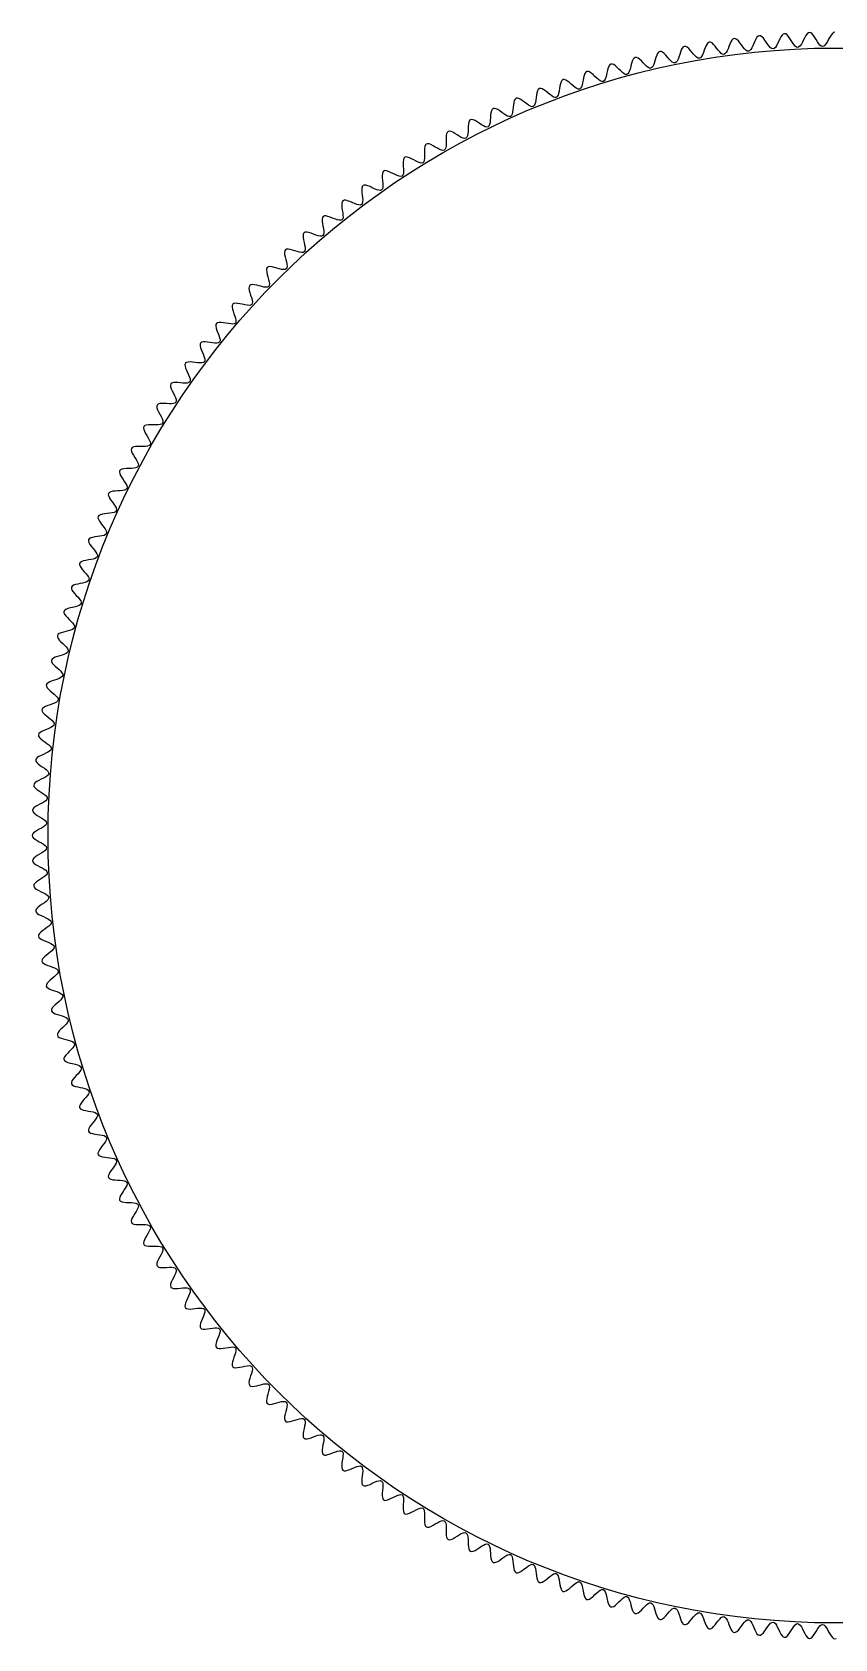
# Model space of a CAD drawing. Header units: millimetres. Extents: x -40.3 to 40.3, y -40.3 to 40.3.
# Drawn here: x -40.3 to 0, y -40.3 to 40.3 of the extents above; entities that cross this region are included whole.
import ezdxf

# ---------------------------------------------------------------- set-up
doc = ezdxf.new("R2010")
doc.units = ezdxf.units.MM

msp = doc.modelspace()

# ---------------------------------------------------------------- linework, layer by layer
at = {"layer": 'INNER'}
msp.add_circle((0, 0), 39.52, dxfattribs=at)
at = {"layer": 'TEETH'}
msp.add_lwpolyline([(0, 40.32), (-0.063, 40.302), (-0.126, 40.251), (-0.189, 40.171), (-0.252, 40.07), (-0.314, 39.959), (-0.376, 39.847), (-0.437, 39.746), (-0.498, 39.666), (-0.56, 39.614), (-0.622, 39.595), (-0.622, 39.595), (-0.685, 39.612), (-0.748, 39.662), (-0.812, 39.74), (-0.876, 39.839), (-0.941, 39.949), (-1.007, 40.059), (-1.073, 40.157), (-1.138, 40.235), (-1.203, 40.284), (-1.266, 40.3), (-1.329, 40.28), (-1.391, 40.227), (-1.451, 40.145), (-1.51, 40.043), (-1.569, 39.929), (-1.627, 39.816), (-1.685, 39.713), (-1.744, 39.63), (-1.804, 39.577), (-1.865, 39.556), (-1.865, 39.556), (-1.928, 39.571), (-1.993, 39.619), (-2.059, 39.695), (-2.127, 39.792), (-2.196, 39.9), (-2.265, 40.007), (-2.333, 40.104), (-2.401, 40.18), (-2.467, 40.227), (-2.532, 40.24), (-2.594, 40.219), (-2.654, 40.164), (-2.711, 40.08), (-2.767, 39.976), (-2.822, 39.86), (-2.877, 39.745), (-2.932, 39.64), (-2.988, 39.556), (-3.046, 39.5), (-3.107, 39.478), (-3.107, 39.478), (-3.17, 39.491), (-3.237, 39.536), (-3.305, 39.611), (-3.376, 39.705), (-3.448, 39.811), (-3.52, 39.916), (-3.592, 40.011), (-3.662, 40.084), (-3.73, 40.129), (-3.794, 40.141), (-3.856, 40.118), (-3.914, 40.061), (-3.969, 39.975), (-4.022, 39.869), (-4.073, 39.752), (-4.124, 39.635), (-4.176, 39.528), (-4.229, 39.443), (-4.286, 39.385), (-4.345, 39.361), (-4.345, 39.361), (-4.409, 39.371), (-4.477, 39.415), (-4.548, 39.487), (-4.622, 39.58), (-4.697, 39.683), (-4.772, 39.786), (-4.847, 39.878), (-4.919, 39.95), (-4.988, 39.992), (-5.053, 40.002), (-5.114, 39.977), (-5.17, 39.918), (-5.223, 39.831), (-5.272, 39.723), (-5.32, 39.604), (-5.367, 39.486), (-5.415, 39.378), (-5.466, 39.29), (-5.521, 39.231), (-5.58, 39.205), (-5.58, 39.205), (-5.644, 39.214), (-5.713, 39.255), (-5.786, 39.325), (-5.863, 39.415), (-5.941, 39.516), (-6.02, 39.617), (-6.097, 39.706), (-6.172, 39.775), (-6.242, 39.816), (-6.307, 39.824), (-6.367, 39.796), (-6.422, 39.736), (-6.471, 39.647), (-6.517, 39.538), (-6.561, 39.418), (-6.604, 39.298), (-6.649, 39.188), (-6.697, 39.099), (-6.75, 39.038), (-6.808, 39.01), (-6.808, 39.01), (-6.873, 39.017), (-6.943, 39.056), (-7.018, 39.124), (-7.098, 39.212), (-7.179, 39.31), (-7.261, 39.408), (-7.341, 39.495), (-7.418, 39.562), (-7.49, 39.6), (-7.555, 39.606), (-7.614, 39.577), (-7.667, 39.514), (-7.713, 39.424), (-7.756, 39.314), (-7.796, 39.192), (-7.835, 39.071), (-7.877, 38.96), (-7.922, 38.87), (-7.973, 38.807), (-8.03, 38.777), (-8.03, 38.777), (-8.095, 38.782), (-8.166, 38.819), (-8.244, 38.884), (-8.326, 38.969), (-8.41, 39.065), (-8.495, 39.16), (-8.578, 39.245), (-8.657, 39.309), (-8.73, 39.346), (-8.796, 39.349), (-8.853, 39.318), (-8.904, 39.254), (-8.948, 39.162), (-8.987, 39.051), (-9.023, 38.928), (-9.059, 38.805), (-9.097, 38.693), (-9.139, 38.602), (-9.188, 38.537), (-9.244, 38.506), (-9.244, 38.506), (-9.309, 38.508), (-9.382, 38.543), (-9.461, 38.606), (-9.546, 38.689), (-9.633, 38.781), (-9.721, 38.874), (-9.807, 38.956), (-9.888, 39.018), (-9.961, 39.052), (-10.027, 39.053), (-10.084, 39.02), (-10.133, 38.955), (-10.174, 38.862), (-10.209, 38.749), (-10.241, 38.625), (-10.273, 38.502), (-10.308, 38.389), (-10.347, 38.295), (-10.394, 38.23), (-10.449, 38.196), (-10.449, 38.196), (-10.514, 38.197), (-10.588, 38.23), (-10.669, 38.29), (-10.756, 38.37), (-10.847, 38.46), (-10.938, 38.55), (-11.026, 38.629), (-11.108, 38.688), (-11.183, 38.72), (-11.249, 38.719), (-11.305, 38.684), (-11.351, 38.618), (-11.389, 38.523), (-11.421, 38.409), (-11.45, 38.285), (-11.478, 38.16), (-11.508, 38.046), (-11.545, 37.952), (-11.59, 37.884), (-11.644, 37.849), (-11.644, 37.849), (-11.709, 37.848), (-11.783, 37.878), (-11.867, 37.936), (-11.956, 38.013), (-12.049, 38.1), (-12.143, 38.187), (-12.234, 38.264), (-12.318, 38.32), (-12.394, 38.349), (-12.46, 38.347), (-12.514, 38.31), (-12.559, 38.242), (-12.594, 38.147), (-12.622, 38.031), (-12.646, 37.906), (-12.671, 37.781), (-12.698, 37.666), (-12.731, 37.57), (-12.774, 37.502), (-12.827, 37.465), (-12.827, 37.465), (-12.892, 37.461), (-12.967, 37.489), (-13.052, 37.544), (-13.144, 37.618), (-13.24, 37.703), (-13.336, 37.787), (-13.429, 37.86), (-13.516, 37.914), (-13.592, 37.941), (-13.658, 37.936), (-13.711, 37.898), (-13.754, 37.829), (-13.786, 37.732), (-13.81, 37.616), (-13.831, 37.49), (-13.851, 37.364), (-13.875, 37.248), (-13.905, 37.152), (-13.946, 37.082), (-13.998, 37.044), (-13.998, 37.044), (-14.062, 37.038), (-14.138, 37.064), (-14.225, 37.116), (-14.319, 37.187), (-14.418, 37.268), (-14.517, 37.349), (-14.612, 37.42), (-14.7, 37.471), (-14.777, 37.495), (-14.843, 37.489), (-14.895, 37.449), (-14.935, 37.378), (-14.964, 37.281), (-14.985, 37.164), (-15.002, 37.037), (-15.018, 36.911), (-15.038, 36.794), (-15.065, 36.697), (-15.103, 36.626), (-15.154, 36.586), (-15.154, 36.586), (-15.218, 36.578), (-15.296, 36.601), (-15.384, 36.651), (-15.48, 36.719), (-15.582, 36.797), (-15.683, 36.875), (-15.78, 36.942), (-15.87, 36.991), (-15.948, 37.013), (-16.013, 37.004), (-16.064, 36.963), (-16.102, 36.89), (-16.128, 36.792), (-16.145, 36.675), (-16.158, 36.548), (-16.17, 36.421), (-16.186, 36.303), (-16.211, 36.205), (-16.246, 36.133), (-16.296, 36.092), (-16.296, 36.092), (-16.36, 36.082), (-16.438, 36.103), (-16.528, 36.149), (-16.626, 36.215), (-16.73, 36.289), (-16.833, 36.364), (-16.933, 36.429), (-17.024, 36.474), (-17.103, 36.494), (-17.167, 36.483), (-17.217, 36.44), (-17.252, 36.366), (-17.275, 36.267), (-17.289, 36.15), (-17.298, 36.022), (-17.306, 35.895), (-17.318, 35.777), (-17.34, 35.678), (-17.373, 35.605), (-17.422, 35.562), (-17.422, 35.562), (-17.485, 35.55), (-17.564, 35.569), (-17.655, 35.612), (-17.756, 35.674), (-17.861, 35.746), (-17.967, 35.817), (-18.069, 35.879), (-18.161, 35.921), (-18.24, 35.938), (-18.305, 35.925), (-18.353, 35.881), (-18.386, 35.807), (-18.406, 35.707), (-18.416, 35.589), (-18.421, 35.461), (-18.425, 35.333), (-18.434, 35.216), (-18.452, 35.116), (-18.483, 35.042), (-18.53, 34.997), (-18.53, 34.997), (-18.593, 34.984), (-18.672, 34.999), (-18.765, 35.04), (-18.867, 35.099), (-18.975, 35.167), (-19.083, 35.235), (-19.187, 35.293), (-19.28, 35.333), (-19.36, 35.348), (-19.424, 35.333), (-19.471, 35.287), (-19.502, 35.211), (-19.518, 35.111), (-19.525, 34.993), (-19.525, 34.865), (-19.526, 34.737), (-19.531, 34.619), (-19.546, 34.519), (-19.575, 34.444), (-19.62, 34.398), (-19.62, 34.398), (-19.683, 34.382), (-19.762, 34.396), (-19.856, 34.434), (-19.961, 34.489), (-20.071, 34.554), (-20.181, 34.618), (-20.286, 34.673), (-20.381, 34.71), (-20.461, 34.722), (-20.525, 34.705), (-20.57, 34.658), (-20.598, 34.581), (-20.612, 34.481), (-20.614, 34.362), (-20.611, 34.234), (-20.607, 34.107), (-20.609, 33.989), (-20.621, 33.888), (-20.647, 33.812), (-20.691, 33.765), (-20.691, 33.765), (-20.753, 33.747), (-20.833, 33.758), (-20.928, 33.793), (-21.034, 33.845), (-21.146, 33.906), (-21.258, 33.968), (-21.365, 34.019), (-21.461, 34.053), (-21.542, 34.062), (-21.605, 34.043), (-21.649, 33.994), (-21.674, 33.917), (-21.685, 33.816), (-21.683, 33.698), (-21.676, 33.57), (-21.668, 33.443), (-21.666, 33.324), (-21.675, 33.224), (-21.699, 33.147), (-21.741, 33.098), (-21.741, 33.098), (-21.803, 33.078), (-21.883, 33.087), (-21.979, 33.119), (-22.087, 33.168), (-22.201, 33.226), (-22.315, 33.283), (-22.423, 33.331), (-22.52, 33.362), (-22.601, 33.369), (-22.663, 33.348), (-22.706, 33.298), (-22.729, 33.22), (-22.736, 33.118), (-22.731, 33), (-22.72, 32.873), (-22.708, 32.746), (-22.702, 32.627), (-22.708, 32.526), (-22.729, 32.449), (-22.77, 32.399), (-22.77, 32.399), (-22.831, 32.377), (-22.912, 32.383), (-23.009, 32.412), (-23.118, 32.458), (-23.233, 32.512), (-23.349, 32.566), (-23.459, 32.61), (-23.557, 32.638), (-23.638, 32.642), (-23.7, 32.62), (-23.74, 32.568), (-23.761, 32.489), (-23.765, 32.388), (-23.757, 32.27), (-23.741, 32.143), (-23.725, 32.016), (-23.716, 31.898), (-23.718, 31.797), (-23.737, 31.719), (-23.777, 31.668), (-23.777, 31.668), (-23.837, 31.644), (-23.917, 31.648), (-24.015, 31.673), (-24.126, 31.715), (-24.243, 31.766), (-24.361, 31.816), (-24.472, 31.857), (-24.57, 31.882), (-24.652, 31.884), (-24.712, 31.859), (-24.752, 31.806), (-24.77, 31.727), (-24.771, 31.625), (-24.758, 31.508), (-24.739, 31.381), (-24.719, 31.255), (-24.706, 31.138), (-24.705, 31.036), (-24.722, 30.958), (-24.76, 30.905), (-24.76, 30.905), (-24.819, 30.88), (-24.9, 30.881), (-24.998, 30.903), (-25.11, 30.942), (-25.229, 30.989), (-25.348, 31.035), (-25.46, 31.073), (-25.56, 31.095), (-25.641, 31.094), (-25.701, 31.067), (-25.738, 31.013), (-25.754, 30.933), (-25.752, 30.832), (-25.736, 30.714), (-25.712, 30.589), (-25.689, 30.463), (-25.672, 30.346), (-25.668, 30.245), (-25.682, 30.166), (-25.718, 30.112), (-25.718, 30.112), (-25.777, 30.085), (-25.857, 30.083), (-25.957, 30.103), (-26.07, 30.138), (-26.19, 30.181), (-26.31, 30.224), (-26.424, 30.258), (-26.524, 30.276), (-26.605, 30.273), (-26.664, 30.244), (-26.7, 30.189), (-26.713, 30.109), (-26.708, 30.008), (-26.688, 29.891), (-26.661, 29.766), (-26.633, 29.641), (-26.612, 29.525), (-26.605, 29.424), (-26.617, 29.344), (-26.651, 29.289), (-26.651, 29.289), (-26.709, 29.261), (-26.79, 29.256), (-26.889, 29.273), (-27.003, 29.304), (-27.125, 29.344), (-27.247, 29.382), (-27.361, 29.413), (-27.462, 29.428), (-27.543, 29.422), (-27.601, 29.392), (-27.635, 29.336), (-27.646, 29.255), (-27.637, 29.154), (-27.614, 29.038), (-27.582, 28.914), (-27.551, 28.79), (-27.527, 28.674), (-27.516, 28.574), (-27.526, 28.494), (-27.558, 28.438), (-27.558, 28.438), (-27.615, 28.407), (-27.695, 28.4), (-27.796, 28.414), (-27.911, 28.442), (-28.033, 28.477), (-28.156, 28.512), (-28.271, 28.539), (-28.372, 28.551), (-28.453, 28.543), (-28.511, 28.511), (-28.543, 28.453), (-28.551, 28.372), (-28.539, 28.271), (-28.512, 28.156), (-28.477, 28.033), (-28.442, 27.911), (-28.414, 27.796), (-28.4, 27.695), (-28.407, 27.615), (-28.438, 27.558), (-28.438, 27.558), (-28.494, 27.526), (-28.574, 27.516), (-28.674, 27.527), (-28.79, 27.551), (-28.914, 27.582), (-29.038, 27.614), (-29.154, 27.637), (-29.255, 27.646), (-29.336, 27.635), (-29.392, 27.601), (-29.422, 27.543), (-29.428, 27.462), (-29.413, 27.361), (-29.382, 27.247), (-29.344, 27.125), (-29.304, 27.003), (-29.273, 26.889), (-29.256, 26.79), (-29.261, 26.709), (-29.289, 26.651), (-29.289, 26.651), (-29.344, 26.617), (-29.424, 26.605), (-29.525, 26.612), (-29.641, 26.633), (-29.766, 26.661), (-29.891, 26.688), (-30.008, 26.708), (-30.109, 26.713), (-30.189, 26.7), (-30.244, 26.664), (-30.273, 26.605), (-30.276, 26.524), (-30.258, 26.424), (-30.224, 26.31), (-30.181, 26.19), (-30.138, 26.07), (-30.103, 25.957), (-30.083, 25.857), (-30.085, 25.777), (-30.112, 25.718), (-30.112, 25.718), (-30.166, 25.682), (-30.245, 25.668), (-30.346, 25.672), (-30.463, 25.689), (-30.589, 25.712), (-30.714, 25.736), (-30.832, 25.752), (-30.933, 25.754), (-31.013, 25.738), (-31.067, 25.701), (-31.094, 25.641), (-31.095, 25.56), (-31.073, 25.46), (-31.035, 25.348), (-30.989, 25.229), (-30.942, 25.11), (-30.903, 24.998), (-30.881, 24.9), (-30.88, 24.819), (-30.905, 24.76), (-30.905, 24.76), (-30.958, 24.722), (-31.036, 24.705), (-31.138, 24.706), (-31.255, 24.719), (-31.381, 24.739), (-31.508, 24.758), (-31.625, 24.771), (-31.727, 24.77), (-31.806, 24.752), (-31.859, 24.712), (-31.884, 24.652), (-31.882, 24.57), (-31.857, 24.472), (-31.816, 24.361), (-31.766, 24.243), (-31.715, 24.126), (-31.673, 24.015), (-31.648, 23.917), (-31.644, 23.837), (-31.668, 23.777), (-31.668, 23.777), (-31.719, 23.737), (-31.797, 23.718), (-31.898, 23.716), (-32.016, 23.725), (-32.143, 23.741), (-32.27, 23.757), (-32.388, 23.765), (-32.489, 23.761), (-32.568, 23.74), (-32.62, 23.7), (-32.642, 23.638), (-32.638, 23.557), (-32.61, 23.459), (-32.566, 23.349), (-32.512, 23.233), (-32.458, 23.118), (-32.412, 23.009), (-32.383, 22.912), (-32.377, 22.831), (-32.399, 22.77), (-32.399, 22.77), (-32.449, 22.729), (-32.526, 22.708), (-32.627, 22.702), (-32.746, 22.708), (-32.873, 22.72), (-33, 22.731), (-33.118, 22.736), (-33.22, 22.729), (-33.298, 22.706), (-33.348, 22.663), (-33.369, 22.601), (-33.362, 22.52), (-33.331, 22.423), (-33.283, 22.315), (-33.226, 22.201), (-33.168, 22.087), (-33.119, 21.979), (-33.087, 21.883), (-33.078, 21.803), (-33.098, 21.741), (-33.098, 21.741), (-33.147, 21.699), (-33.224, 21.675), (-33.324, 21.666), (-33.443, 21.668), (-33.57, 21.676), (-33.698, 21.683), (-33.816, 21.685), (-33.917, 21.674), (-33.994, 21.649), (-34.043, 21.605), (-34.062, 21.542), (-34.053, 21.461), (-34.019, 21.365), (-33.968, 21.258), (-33.906, 21.146), (-33.845, 21.034), (-33.793, 20.928), (-33.758, 20.833), (-33.747, 20.753), (-33.765, 20.691), (-33.765, 20.691), (-33.812, 20.647), (-33.888, 20.621), (-33.989, 20.609), (-34.107, 20.607), (-34.234, 20.611), (-34.362, 20.614), (-34.481, 20.612), (-34.581, 20.598), (-34.658, 20.57), (-34.705, 20.525), (-34.722, 20.461), (-34.71, 20.381), (-34.673, 20.286), (-34.618, 20.181), (-34.554, 20.071), (-34.489, 19.961), (-34.434, 19.856), (-34.396, 19.762), (-34.382, 19.683), (-34.398, 19.62), (-34.398, 19.62), (-34.444, 19.575), (-34.519, 19.546), (-34.619, 19.531), (-34.737, 19.526), (-34.865, 19.525), (-34.993, 19.525), (-35.111, 19.518), (-35.211, 19.502), (-35.287, 19.471), (-35.333, 19.424), (-35.348, 19.36), (-35.333, 19.28), (-35.293, 19.187), (-35.235, 19.083), (-35.167, 18.975), (-35.099, 18.867), (-35.04, 18.765), (-34.999, 18.672), (-34.984, 18.593), (-34.997, 18.53), (-34.997, 18.53), (-35.042, 18.483), (-35.116, 18.452), (-35.216, 18.434), (-35.333, 18.425), (-35.461, 18.421), (-35.589, 18.416), (-35.707, 18.406), (-35.807, 18.386), (-35.881, 18.353), (-35.925, 18.305), (-35.938, 18.24), (-35.921, 18.161), (-35.879, 18.069), (-35.817, 17.967), (-35.746, 17.861), (-35.674, 17.756), (-35.612, 17.655), (-35.569, 17.564), (-35.55, 17.485), (-35.562, 17.422), (-35.562, 17.422), (-35.605, 17.373), (-35.678, 17.34), (-35.777, 17.318), (-35.895, 17.306), (-36.022, 17.298), (-36.15, 17.289), (-36.267, 17.275), (-36.366, 17.252), (-36.44, 17.217), (-36.483, 17.167), (-36.494, 17.103), (-36.474, 17.024), (-36.429, 16.933), (-36.364, 16.833), (-36.289, 16.73), (-36.215, 16.626), (-36.149, 16.528), (-36.103, 16.438), (-36.082, 16.36), (-36.092, 16.296), (-36.092, 16.296), (-36.133, 16.246), (-36.205, 16.211), (-36.303, 16.186), (-36.421, 16.17), (-36.548, 16.158), (-36.675, 16.145), (-36.792, 16.128), (-36.89, 16.102), (-36.963, 16.064), (-37.004, 16.013), (-37.013, 15.948), (-36.991, 15.87), (-36.942, 15.78), (-36.875, 15.683), (-36.797, 15.582), (-36.719, 15.48), (-36.651, 15.384), (-36.601, 15.296), (-36.578, 15.218), (-36.586, 15.154), (-36.586, 15.154), (-36.626, 15.103), (-36.697, 15.065), (-36.794, 15.038), (-36.911, 15.018), (-37.037, 15.002), (-37.164, 14.985), (-37.281, 14.964), (-37.378, 14.935), (-37.449, 14.895), (-37.489, 14.843), (-37.495, 14.777), (-37.471, 14.7), (-37.42, 14.612), (-37.349, 14.517), (-37.268, 14.418), (-37.187, 14.319), (-37.116, 14.225), (-37.064, 14.138), (-37.038, 14.062), (-37.044, 13.998), (-37.044, 13.998), (-37.082, 13.946), (-37.152, 13.905), (-37.248, 13.875), (-37.364, 13.851), (-37.49, 13.831), (-37.616, 13.81), (-37.732, 13.786), (-37.829, 13.754), (-37.898, 13.711), (-37.936, 13.658), (-37.941, 13.592), (-37.914, 13.516), (-37.86, 13.429), (-37.787, 13.336), (-37.703, 13.24), (-37.618, 13.144), (-37.544, 13.052), (-37.489, 12.967), (-37.461, 12.892), (-37.465, 12.827), (-37.465, 12.827), (-37.502, 12.774), (-37.57, 12.731), (-37.666, 12.698), (-37.781, 12.671), (-37.906, 12.646), (-38.031, 12.622), (-38.147, 12.594), (-38.242, 12.559), (-38.31, 12.514), (-38.347, 12.46), (-38.349, 12.394), (-38.32, 12.318), (-38.264, 12.234), (-38.187, 12.143), (-38.1, 12.049), (-38.013, 11.956), (-37.936, 11.867), (-37.878, 11.783), (-37.848, 11.709), (-37.849, 11.644), (-37.849, 11.644), (-37.884, 11.59), (-37.952, 11.545), (-38.046, 11.508), (-38.16, 11.478), (-38.285, 11.45), (-38.409, 11.421), (-38.523, 11.389), (-38.618, 11.351), (-38.684, 11.305), (-38.719, 11.249), (-38.72, 11.183), (-38.688, 11.108), (-38.629, 11.026), (-38.55, 10.938), (-38.46, 10.847), (-38.37, 10.756), (-38.29, 10.669), (-38.23, 10.588), (-38.197, 10.514), (-38.196, 10.449), (-38.196, 10.449), (-38.23, 10.394), (-38.295, 10.347), (-38.389, 10.308), (-38.502, 10.273), (-38.625, 10.241), (-38.749, 10.209), (-38.862, 10.174), (-38.955, 10.133), (-39.02, 10.084), (-39.053, 10.027), (-39.052, 9.961), (-39.018, 9.888), (-38.956, 9.807), (-38.874, 9.721), (-38.781, 9.633), (-38.689, 9.546), (-38.606, 9.461), (-38.543, 9.382), (-38.508, 9.309), (-38.506, 9.244), (-38.506, 9.244), (-38.537, 9.188), (-38.602, 9.139), (-38.693, 9.097), (-38.805, 9.059), (-38.928, 9.023), (-39.051, 8.987), (-39.162, 8.948), (-39.254, 8.904), (-39.318, 8.853), (-39.349, 8.796), (-39.346, 8.73), (-39.309, 8.657), (-39.245, 8.578), (-39.16, 8.495), (-39.065, 8.41), (-38.969, 8.326), (-38.884, 8.244), (-38.819, 8.166), (-38.782, 8.095), (-38.777, 8.03), (-38.777, 8.03), (-38.807, 7.973), (-38.87, 7.922), (-38.96, 7.877), (-39.071, 7.835), (-39.192, 7.796), (-39.314, 7.756), (-39.424, 7.713), (-39.514, 7.667), (-39.577, 7.614), (-39.606, 7.555), (-39.6, 7.49), (-39.562, 7.418), (-39.495, 7.341), (-39.408, 7.261), (-39.31, 7.179), (-39.212, 7.098), (-39.124, 7.018), (-39.056, 6.943), (-39.017, 6.873), (-39.01, 6.808), (-39.01, 6.808), (-39.038, 6.75), (-39.099, 6.697), (-39.188, 6.649), (-39.298, 6.604), (-39.418, 6.561), (-39.538, 6.517), (-39.647, 6.471), (-39.736, 6.422), (-39.796, 6.367), (-39.824, 6.307), (-39.816, 6.242), (-39.775, 6.172), (-39.706, 6.097), (-39.617, 6.02), (-39.516, 5.941), (-39.415, 5.863), (-39.325, 5.786), (-39.255, 5.713), (-39.214, 5.644), (-39.205, 5.58), (-39.205, 5.58), (-39.231, 5.521), (-39.29, 5.466), (-39.378, 5.415), (-39.486, 5.367), (-39.604, 5.32), (-39.723, 5.272), (-39.831, 5.223), (-39.918, 5.17), (-39.977, 5.114), (-40.002, 5.053), (-39.992, 4.988), (-39.95, 4.919), (-39.878, 4.847), (-39.786, 4.772), (-39.683, 4.697), (-39.58, 4.622), (-39.487, 4.548), (-39.415, 4.477), (-39.371, 4.409), (-39.361, 4.345), (-39.361, 4.345), (-39.385, 4.286), (-39.443, 4.229), (-39.528, 4.176), (-39.635, 4.124), (-39.752, 4.073), (-39.869, 4.022), (-39.975, 3.969), (-40.061, 3.914), (-40.118, 3.856), (-40.141, 3.794), (-40.129, 3.73), (-40.084, 3.662), (-40.011, 3.592), (-39.916, 3.52), (-39.811, 3.448), (-39.705, 3.376), (-39.611, 3.305), (-39.536, 3.237), (-39.491, 3.17), (-39.478, 3.107), (-39.478, 3.107), (-39.5, 3.046), (-39.556, 2.988), (-39.64, 2.932), (-39.745, 2.877), (-39.86, 2.822), (-39.976, 2.767), (-40.08, 2.711), (-40.164, 2.654), (-40.219, 2.594), (-40.24, 2.532), (-40.227, 2.467), (-40.18, 2.401), (-40.104, 2.333), (-40.007, 2.265), (-39.9, 2.196), (-39.792, 2.127), (-39.695, 2.059), (-39.619, 1.993), (-39.571, 1.928), (-39.556, 1.865), (-39.556, 1.865), (-39.577, 1.804), (-39.63, 1.744), (-39.713, 1.685), (-39.816, 1.627), (-39.929, 1.569), (-40.043, 1.51), (-40.145, 1.451), (-40.227, 1.391), (-40.28, 1.329), (-40.3, 1.266), (-40.284, 1.203), (-40.235, 1.138), (-40.157, 1.073), (-40.059, 1.007), (-39.949, 0.941), (-39.839, 0.876), (-39.74, 0.812), (-39.662, 0.748), (-39.612, 0.685), (-39.595, 0.622), (-39.595, 0.622), (-39.614, 0.56), (-39.666, 0.498), (-39.746, 0.437), (-39.847, 0.376), (-39.959, 0.314), (-40.07, 0.252), (-40.171, 0.189), (-40.251, 0.126), (-40.302, 0.063), (-40.32, 0), (-40.302, -0.063), (-40.251, -0.126), (-40.171, -0.189), (-40.07, -0.252), (-39.959, -0.314), (-39.847, -0.376), (-39.746, -0.437), (-39.666, -0.498), (-39.614, -0.56), (-39.595, -0.622), (-39.595, -0.622), (-39.612, -0.685), (-39.662, -0.748), (-39.74, -0.812), (-39.839, -0.876), (-39.949, -0.941), (-40.059, -1.007), (-40.157, -1.073), (-40.235, -1.138), (-40.284, -1.203), (-40.3, -1.266), (-40.28, -1.329), (-40.227, -1.391), (-40.145, -1.451), (-40.043, -1.51), (-39.929, -1.569), (-39.816, -1.627), (-39.713, -1.685), (-39.63, -1.744), (-39.577, -1.804), (-39.556, -1.865), (-39.556, -1.865), (-39.571, -1.928), (-39.619, -1.993), (-39.695, -2.059), (-39.792, -2.127), (-39.9, -2.196), (-40.007, -2.265), (-40.104, -2.333), (-40.18, -2.401), (-40.227, -2.467), (-40.24, -2.532), (-40.219, -2.594), (-40.164, -2.654), (-40.08, -2.711), (-39.976, -2.767), (-39.86, -2.822), (-39.745, -2.877), (-39.64, -2.932), (-39.556, -2.988), (-39.5, -3.046), (-39.478, -3.107), (-39.478, -3.107), (-39.491, -3.17), (-39.536, -3.237), (-39.611, -3.305), (-39.705, -3.376), (-39.811, -3.448), (-39.916, -3.52), (-40.011, -3.592), (-40.084, -3.662), (-40.129, -3.73), (-40.141, -3.794), (-40.118, -3.856), (-40.061, -3.914), (-39.975, -3.969), (-39.869, -4.022), (-39.752, -4.073), (-39.635, -4.124), (-39.528, -4.176), (-39.443, -4.229), (-39.385, -4.286), (-39.361, -4.345), (-39.361, -4.345), (-39.371, -4.409), (-39.415, -4.477), (-39.487, -4.548), (-39.58, -4.622), (-39.683, -4.697), (-39.786, -4.772), (-39.878, -4.847), (-39.95, -4.919), (-39.992, -4.988), (-40.002, -5.053), (-39.977, -5.114), (-39.918, -5.17), (-39.831, -5.223), (-39.723, -5.272), (-39.604, -5.32), (-39.486, -5.367), (-39.378, -5.415), (-39.29, -5.466), (-39.231, -5.521), (-39.205, -5.58), (-39.205, -5.58), (-39.214, -5.644), (-39.255, -5.713), (-39.325, -5.786), (-39.415, -5.863), (-39.516, -5.941), (-39.617, -6.02), (-39.706, -6.097), (-39.775, -6.172), (-39.816, -6.242), (-39.824, -6.307), (-39.796, -6.367), (-39.736, -6.422), (-39.647, -6.471), (-39.538, -6.517), (-39.418, -6.561), (-39.298, -6.604), (-39.188, -6.649), (-39.099, -6.697), (-39.038, -6.75), (-39.01, -6.808), (-39.01, -6.808), (-39.017, -6.873), (-39.056, -6.943), (-39.124, -7.018), (-39.212, -7.098), (-39.31, -7.179), (-39.408, -7.261), (-39.495, -7.341), (-39.562, -7.418), (-39.6, -7.49), (-39.606, -7.555), (-39.577, -7.614), (-39.514, -7.667), (-39.424, -7.713), (-39.314, -7.756), (-39.192, -7.796), (-39.071, -7.835), (-38.96, -7.877), (-38.87, -7.922), (-38.807, -7.973), (-38.777, -8.03), (-38.777, -8.03), (-38.782, -8.095), (-38.819, -8.166), (-38.884, -8.244), (-38.969, -8.326), (-39.065, -8.41), (-39.16, -8.495), (-39.245, -8.578), (-39.309, -8.657), (-39.346, -8.73), (-39.349, -8.796), (-39.318, -8.853), (-39.254, -8.904), (-39.162, -8.948), (-39.051, -8.987), (-38.928, -9.023), (-38.805, -9.059), (-38.693, -9.097), (-38.602, -9.139), (-38.537, -9.188), (-38.506, -9.244), (-38.506, -9.244), (-38.508, -9.309), (-38.543, -9.382), (-38.606, -9.461), (-38.689, -9.546), (-38.781, -9.633), (-38.874, -9.721), (-38.956, -9.807), (-39.018, -9.888), (-39.052, -9.961), (-39.053, -10.027), (-39.02, -10.084), (-38.955, -10.133), (-38.862, -10.174), (-38.749, -10.209), (-38.625, -10.241), (-38.502, -10.273), (-38.389, -10.308), (-38.295, -10.347), (-38.23, -10.394), (-38.196, -10.449), (-38.196, -10.449), (-38.197, -10.514), (-38.23, -10.588), (-38.29, -10.669), (-38.37, -10.756), (-38.46, -10.847), (-38.55, -10.938), (-38.629, -11.026), (-38.688, -11.108), (-38.72, -11.183), (-38.719, -11.249), (-38.684, -11.305), (-38.618, -11.351), (-38.523, -11.389), (-38.409, -11.421), (-38.285, -11.45), (-38.16, -11.478), (-38.046, -11.508), (-37.952, -11.545), (-37.884, -11.59), (-37.849, -11.644), (-37.849, -11.644), (-37.848, -11.709), (-37.878, -11.783), (-37.936, -11.867), (-38.013, -11.956), (-38.1, -12.049), (-38.187, -12.143), (-38.264, -12.234), (-38.32, -12.318), (-38.349, -12.394), (-38.347, -12.46), (-38.31, -12.514), (-38.242, -12.559), (-38.147, -12.594), (-38.031, -12.622), (-37.906, -12.646), (-37.781, -12.671), (-37.666, -12.698), (-37.57, -12.731), (-37.502, -12.774), (-37.465, -12.827), (-37.465, -12.827), (-37.461, -12.892), (-37.489, -12.967), (-37.544, -13.052), (-37.618, -13.144), (-37.703, -13.24), (-37.787, -13.336), (-37.86, -13.429), (-37.914, -13.516), (-37.941, -13.592), (-37.936, -13.658), (-37.898, -13.711), (-37.829, -13.754), (-37.732, -13.786), (-37.616, -13.81), (-37.49, -13.831), (-37.364, -13.851), (-37.248, -13.875), (-37.152, -13.905), (-37.082, -13.946), (-37.044, -13.998), (-37.044, -13.998), (-37.038, -14.062), (-37.064, -14.138), (-37.116, -14.225), (-37.187, -14.319), (-37.268, -14.418), (-37.349, -14.517), (-37.42, -14.612), (-37.471, -14.7), (-37.495, -14.777), (-37.489, -14.843), (-37.449, -14.895), (-37.378, -14.935), (-37.281, -14.964), (-37.164, -14.985), (-37.037, -15.002), (-36.911, -15.018), (-36.794, -15.038), (-36.697, -15.065), (-36.626, -15.103), (-36.586, -15.154), (-36.586, -15.154), (-36.578, -15.218), (-36.601, -15.296), (-36.651, -15.384), (-36.719, -15.48), (-36.797, -15.582), (-36.875, -15.683), (-36.942, -15.78), (-36.991, -15.87), (-37.013, -15.948), (-37.004, -16.013), (-36.963, -16.064), (-36.89, -16.102), (-36.792, -16.128), (-36.675, -16.145), (-36.548, -16.158), (-36.421, -16.17), (-36.303, -16.186), (-36.205, -16.211), (-36.133, -16.246), (-36.092, -16.296), (-36.092, -16.296), (-36.082, -16.36), (-36.103, -16.438), (-36.149, -16.528), (-36.215, -16.626), (-36.289, -16.73), (-36.364, -16.833), (-36.429, -16.933), (-36.474, -17.024), (-36.494, -17.103), (-36.483, -17.167), (-36.44, -17.217), (-36.366, -17.252), (-36.267, -17.275), (-36.15, -17.289), (-36.022, -17.298), (-35.895, -17.306), (-35.777, -17.318), (-35.678, -17.34), (-35.605, -17.373), (-35.562, -17.422), (-35.562, -17.422), (-35.55, -17.485), (-35.569, -17.564), (-35.612, -17.655), (-35.674, -17.756), (-35.746, -17.861), (-35.817, -17.967), (-35.879, -18.069), (-35.921, -18.161), (-35.938, -18.24), (-35.925, -18.305), (-35.881, -18.353), (-35.807, -18.386), (-35.707, -18.406), (-35.589, -18.416), (-35.461, -18.421), (-35.333, -18.425), (-35.216, -18.434), (-35.116, -18.452), (-35.042, -18.483), (-34.997, -18.53), (-34.997, -18.53), (-34.984, -18.593), (-34.999, -18.672), (-35.04, -18.765), (-35.099, -18.867), (-35.167, -18.975), (-35.235, -19.083), (-35.293, -19.187), (-35.333, -19.28), (-35.348, -19.36), (-35.333, -19.424), (-35.287, -19.471), (-35.211, -19.502), (-35.111, -19.518), (-34.993, -19.525), (-34.865, -19.525), (-34.737, -19.526), (-34.619, -19.531), (-34.519, -19.546), (-34.444, -19.575), (-34.398, -19.62), (-34.398, -19.62), (-34.382, -19.683), (-34.396, -19.762), (-34.434, -19.856), (-34.489, -19.961), (-34.554, -20.071), (-34.618, -20.181), (-34.673, -20.286), (-34.71, -20.381), (-34.722, -20.461), (-34.705, -20.525), (-34.658, -20.57), (-34.581, -20.598), (-34.481, -20.612), (-34.362, -20.614), (-34.234, -20.611), (-34.107, -20.607), (-33.989, -20.609), (-33.888, -20.621), (-33.812, -20.647), (-33.765, -20.691), (-33.765, -20.691), (-33.747, -20.753), (-33.758, -20.833), (-33.793, -20.928), (-33.845, -21.034), (-33.906, -21.146), (-33.968, -21.258), (-34.019, -21.365), (-34.053, -21.461), (-34.062, -21.542), (-34.043, -21.605), (-33.994, -21.649), (-33.917, -21.674), (-33.816, -21.685), (-33.698, -21.683), (-33.57, -21.676), (-33.443, -21.668), (-33.324, -21.666), (-33.224, -21.675), (-33.147, -21.699), (-33.098, -21.741), (-33.098, -21.741), (-33.078, -21.803), (-33.087, -21.883), (-33.119, -21.979), (-33.168, -22.087), (-33.226, -22.201), (-33.283, -22.315), (-33.331, -22.423), (-33.362, -22.52), (-33.369, -22.601), (-33.348, -22.663), (-33.298, -22.706), (-33.22, -22.729), (-33.118, -22.736), (-33, -22.731), (-32.873, -22.72), (-32.746, -22.708), (-32.627, -22.702), (-32.526, -22.708), (-32.449, -22.729), (-32.399, -22.77), (-32.399, -22.77), (-32.377, -22.831), (-32.383, -22.912), (-32.412, -23.009), (-32.458, -23.118), (-32.512, -23.233), (-32.566, -23.349), (-32.61, -23.459), (-32.638, -23.557), (-32.642, -23.638), (-32.62, -23.7), (-32.568, -23.74), (-32.489, -23.761), (-32.388, -23.765), (-32.27, -23.757), (-32.143, -23.741), (-32.016, -23.725), (-31.898, -23.716), (-31.797, -23.718), (-31.719, -23.737), (-31.668, -23.777), (-31.668, -23.777), (-31.644, -23.837), (-31.648, -23.917), (-31.673, -24.015), (-31.715, -24.126), (-31.766, -24.243), (-31.816, -24.361), (-31.857, -24.472), (-31.882, -24.57), (-31.884, -24.652), (-31.859, -24.712), (-31.806, -24.752), (-31.727, -24.77), (-31.625, -24.771), (-31.508, -24.758), (-31.381, -24.739), (-31.255, -24.719), (-31.138, -24.706), (-31.036, -24.705), (-30.958, -24.722), (-30.905, -24.76), (-30.905, -24.76), (-30.88, -24.819), (-30.881, -24.9), (-30.903, -24.998), (-30.942, -25.11), (-30.989, -25.229), (-31.035, -25.348), (-31.073, -25.46), (-31.095, -25.56), (-31.094, -25.641), (-31.067, -25.701), (-31.013, -25.738), (-30.933, -25.754), (-30.832, -25.752), (-30.714, -25.736), (-30.589, -25.712), (-30.463, -25.689), (-30.346, -25.672), (-30.245, -25.668), (-30.166, -25.682), (-30.112, -25.718), (-30.112, -25.718), (-30.085, -25.777), (-30.083, -25.857), (-30.103, -25.957), (-30.138, -26.07), (-30.181, -26.19), (-30.224, -26.31), (-30.258, -26.424), (-30.276, -26.524), (-30.273, -26.605), (-30.244, -26.664), (-30.189, -26.7), (-30.109, -26.713), (-30.008, -26.708), (-29.891, -26.688), (-29.766, -26.661), (-29.641, -26.633), (-29.525, -26.612), (-29.424, -26.605), (-29.344, -26.617), (-29.289, -26.651), (-29.289, -26.651), (-29.261, -26.709), (-29.256, -26.79), (-29.273, -26.889), (-29.304, -27.003), (-29.344, -27.125), (-29.382, -27.247), (-29.413, -27.361), (-29.428, -27.462), (-29.422, -27.543), (-29.392, -27.601), (-29.336, -27.635), (-29.255, -27.646), (-29.154, -27.637), (-29.038, -27.614), (-28.914, -27.582), (-28.79, -27.551), (-28.674, -27.527), (-28.574, -27.516), (-28.494, -27.526), (-28.438, -27.558), (-28.438, -27.558), (-28.407, -27.615), (-28.4, -27.695), (-28.414, -27.796), (-28.442, -27.911), (-28.477, -28.033), (-28.512, -28.156), (-28.539, -28.271), (-28.551, -28.372), (-28.543, -28.453), (-28.511, -28.511), (-28.453, -28.543), (-28.372, -28.551), (-28.271, -28.539), (-28.156, -28.512), (-28.033, -28.477), (-27.911, -28.442), (-27.796, -28.414), (-27.695, -28.4), (-27.615, -28.407), (-27.558, -28.438), (-27.558, -28.438), (-27.526, -28.494), (-27.516, -28.574), (-27.527, -28.674), (-27.551, -28.79), (-27.582, -28.914), (-27.614, -29.038), (-27.637, -29.154), (-27.646, -29.255), (-27.635, -29.336), (-27.601, -29.392), (-27.543, -29.422), (-27.462, -29.428), (-27.361, -29.413), (-27.247, -29.382), (-27.125, -29.344), (-27.003, -29.304), (-26.889, -29.273), (-26.79, -29.256), (-26.709, -29.261), (-26.651, -29.289), (-26.651, -29.289), (-26.617, -29.344), (-26.605, -29.424), (-26.612, -29.525), (-26.633, -29.641), (-26.661, -29.766), (-26.688, -29.891), (-26.708, -30.008), (-26.713, -30.109), (-26.7, -30.189), (-26.664, -30.244), (-26.605, -30.273), (-26.524, -30.276), (-26.424, -30.258), (-26.31, -30.224), (-26.19, -30.181), (-26.07, -30.138), (-25.957, -30.103), (-25.857, -30.083), (-25.777, -30.085), (-25.718, -30.112), (-25.718, -30.112), (-25.682, -30.166), (-25.668, -30.245), (-25.672, -30.346), (-25.689, -30.463), (-25.712, -30.589), (-25.736, -30.714), (-25.752, -30.832), (-25.754, -30.933), (-25.738, -31.013), (-25.701, -31.067), (-25.641, -31.094), (-25.56, -31.095), (-25.46, -31.073), (-25.348, -31.035), (-25.229, -30.989), (-25.11, -30.942), (-24.998, -30.903), (-24.9, -30.881), (-24.819, -30.88), (-24.76, -30.905), (-24.76, -30.905), (-24.722, -30.958), (-24.705, -31.036), (-24.706, -31.138), (-24.719, -31.255), (-24.739, -31.381), (-24.758, -31.508), (-24.771, -31.625), (-24.77, -31.727), (-24.752, -31.806), (-24.712, -31.859), (-24.652, -31.884), (-24.57, -31.882), (-24.472, -31.857), (-24.361, -31.816), (-24.243, -31.766), (-24.126, -31.715), (-24.015, -31.673), (-23.917, -31.648), (-23.837, -31.644), (-23.777, -31.668), (-23.777, -31.668), (-23.737, -31.719), (-23.718, -31.797), (-23.716, -31.898), (-23.725, -32.016), (-23.741, -32.143), (-23.757, -32.27), (-23.765, -32.388), (-23.761, -32.489), (-23.74, -32.568), (-23.7, -32.62), (-23.638, -32.642), (-23.557, -32.638), (-23.459, -32.61), (-23.349, -32.566), (-23.233, -32.512), (-23.118, -32.458), (-23.009, -32.412), (-22.912, -32.383), (-22.831, -32.377), (-22.77, -32.399), (-22.77, -32.399), (-22.729, -32.449), (-22.708, -32.526), (-22.702, -32.627), (-22.708, -32.746), (-22.72, -32.873), (-22.731, -33), (-22.736, -33.118), (-22.729, -33.22), (-22.706, -33.298), (-22.663, -33.348), (-22.601, -33.369), (-22.52, -33.362), (-22.423, -33.331), (-22.315, -33.283), (-22.201, -33.226), (-22.087, -33.168), (-21.979, -33.119), (-21.883, -33.087), (-21.803, -33.078), (-21.741, -33.098), (-21.741, -33.098), (-21.699, -33.147), (-21.675, -33.224), (-21.666, -33.324), (-21.668, -33.443), (-21.676, -33.57), (-21.683, -33.698), (-21.685, -33.816), (-21.674, -33.917), (-21.649, -33.994), (-21.605, -34.043), (-21.542, -34.062), (-21.461, -34.053), (-21.365, -34.019), (-21.258, -33.968), (-21.146, -33.906), (-21.034, -33.845), (-20.928, -33.793), (-20.833, -33.758), (-20.753, -33.747), (-20.691, -33.765), (-20.691, -33.765), (-20.647, -33.812), (-20.621, -33.888), (-20.609, -33.989), (-20.607, -34.107), (-20.611, -34.234), (-20.614, -34.362), (-20.612, -34.481), (-20.598, -34.581), (-20.57, -34.658), (-20.525, -34.705), (-20.461, -34.722), (-20.381, -34.71), (-20.286, -34.673), (-20.181, -34.618), (-20.071, -34.554), (-19.961, -34.489), (-19.856, -34.434), (-19.762, -34.396), (-19.683, -34.382), (-19.62, -34.398), (-19.62, -34.398), (-19.575, -34.444), (-19.546, -34.519), (-19.531, -34.619), (-19.526, -34.737), (-19.525, -34.865), (-19.525, -34.993), (-19.518, -35.111), (-19.502, -35.211), (-19.471, -35.287), (-19.424, -35.333), (-19.36, -35.348), (-19.28, -35.333), (-19.187, -35.293), (-19.083, -35.235), (-18.975, -35.167), (-18.867, -35.099), (-18.765, -35.04), (-18.672, -34.999), (-18.593, -34.984), (-18.53, -34.997), (-18.53, -34.997), (-18.483, -35.042), (-18.452, -35.116), (-18.434, -35.216), (-18.425, -35.333), (-18.421, -35.461), (-18.416, -35.589), (-18.406, -35.707), (-18.386, -35.807), (-18.353, -35.881), (-18.305, -35.925), (-18.24, -35.938), (-18.161, -35.921), (-18.069, -35.879), (-17.967, -35.817), (-17.861, -35.746), (-17.756, -35.674), (-17.655, -35.612), (-17.564, -35.569), (-17.485, -35.55), (-17.422, -35.562), (-17.422, -35.562), (-17.373, -35.605), (-17.34, -35.678), (-17.318, -35.777), (-17.306, -35.895), (-17.298, -36.022), (-17.289, -36.15), (-17.275, -36.267), (-17.252, -36.366), (-17.217, -36.44), (-17.167, -36.483), (-17.103, -36.494), (-17.024, -36.474), (-16.933, -36.429), (-16.833, -36.364), (-16.73, -36.289), (-16.626, -36.215), (-16.528, -36.149), (-16.438, -36.103), (-16.36, -36.082), (-16.296, -36.092), (-16.296, -36.092), (-16.246, -36.133), (-16.211, -36.205), (-16.186, -36.303), (-16.17, -36.421), (-16.158, -36.548), (-16.145, -36.675), (-16.128, -36.792), (-16.102, -36.89), (-16.064, -36.963), (-16.013, -37.004), (-15.948, -37.013), (-15.87, -36.991), (-15.78, -36.942), (-15.683, -36.875), (-15.582, -36.797), (-15.48, -36.719), (-15.384, -36.651), (-15.296, -36.601), (-15.218, -36.578), (-15.154, -36.586), (-15.154, -36.586), (-15.103, -36.626), (-15.065, -36.697), (-15.038, -36.794), (-15.018, -36.911), (-15.002, -37.037), (-14.985, -37.164), (-14.964, -37.281), (-14.935, -37.378), (-14.895, -37.449), (-14.843, -37.489), (-14.777, -37.495), (-14.7, -37.471), (-14.612, -37.42), (-14.517, -37.349), (-14.418, -37.268), (-14.319, -37.187), (-14.225, -37.116), (-14.138, -37.064), (-14.062, -37.038), (-13.998, -37.044), (-13.998, -37.044), (-13.946, -37.082), (-13.905, -37.152), (-13.875, -37.248), (-13.851, -37.364), (-13.831, -37.49), (-13.81, -37.616), (-13.786, -37.732), (-13.754, -37.829), (-13.711, -37.898), (-13.658, -37.936), (-13.592, -37.941), (-13.516, -37.914), (-13.429, -37.86), (-13.336, -37.787), (-13.24, -37.703), (-13.144, -37.618), (-13.052, -37.544), (-12.967, -37.489), (-12.892, -37.461), (-12.827, -37.465), (-12.827, -37.465), (-12.774, -37.502), (-12.731, -37.57), (-12.698, -37.666), (-12.671, -37.781), (-12.646, -37.906), (-12.622, -38.031), (-12.594, -38.147), (-12.559, -38.242), (-12.514, -38.31), (-12.46, -38.347), (-12.394, -38.349), (-12.318, -38.32), (-12.234, -38.264), (-12.143, -38.187), (-12.049, -38.1), (-11.956, -38.013), (-11.867, -37.936), (-11.783, -37.878), (-11.709, -37.848), (-11.644, -37.849), (-11.644, -37.849), (-11.59, -37.884), (-11.545, -37.952), (-11.508, -38.046), (-11.478, -38.16), (-11.45, -38.285), (-11.421, -38.409), (-11.389, -38.523), (-11.351, -38.618), (-11.305, -38.684), (-11.249, -38.719), (-11.183, -38.72), (-11.108, -38.688), (-11.026, -38.629), (-10.938, -38.55), (-10.847, -38.46), (-10.756, -38.37), (-10.669, -38.29), (-10.588, -38.23), (-10.514, -38.197), (-10.449, -38.196), (-10.449, -38.196), (-10.394, -38.23), (-10.347, -38.295), (-10.308, -38.389), (-10.273, -38.502), (-10.241, -38.625), (-10.209, -38.749), (-10.174, -38.862), (-10.133, -38.955), (-10.084, -39.02), (-10.027, -39.053), (-9.961, -39.052), (-9.888, -39.018), (-9.807, -38.956), (-9.721, -38.874), (-9.633, -38.781), (-9.546, -38.689), (-9.461, -38.606), (-9.382, -38.543), (-9.309, -38.508), (-9.244, -38.506), (-9.244, -38.506), (-9.188, -38.537), (-9.139, -38.602), (-9.097, -38.693), (-9.059, -38.805), (-9.023, -38.928), (-8.987, -39.051), (-8.948, -39.162), (-8.904, -39.254), (-8.853, -39.318), (-8.796, -39.349), (-8.73, -39.346), (-8.657, -39.309), (-8.578, -39.245), (-8.495, -39.16), (-8.41, -39.065), (-8.326, -38.969), (-8.244, -38.884), (-8.166, -38.819), (-8.095, -38.782), (-8.03, -38.777), (-8.03, -38.777), (-7.973, -38.807), (-7.922, -38.87), (-7.877, -38.96), (-7.835, -39.071), (-7.796, -39.192), (-7.756, -39.314), (-7.713, -39.424), (-7.667, -39.514), (-7.614, -39.577), (-7.555, -39.606), (-7.49, -39.6), (-7.418, -39.562), (-7.341, -39.495), (-7.261, -39.408), (-7.179, -39.31), (-7.098, -39.212), (-7.018, -39.124), (-6.943, -39.056), (-6.873, -39.017), (-6.808, -39.01), (-6.808, -39.01), (-6.75, -39.038), (-6.697, -39.099), (-6.649, -39.188), (-6.604, -39.298), (-6.561, -39.418), (-6.517, -39.538), (-6.471, -39.647), (-6.422, -39.736), (-6.367, -39.796), (-6.307, -39.824), (-6.242, -39.816), (-6.172, -39.775), (-6.097, -39.706), (-6.02, -39.617), (-5.941, -39.516), (-5.863, -39.415), (-5.786, -39.325), (-5.713, -39.255), (-5.644, -39.214), (-5.58, -39.205), (-5.58, -39.205), (-5.521, -39.231), (-5.466, -39.29), (-5.415, -39.378), (-5.367, -39.486), (-5.32, -39.604), (-5.272, -39.723), (-5.223, -39.831), (-5.17, -39.918), (-5.114, -39.977), (-5.053, -40.002), (-4.988, -39.992), (-4.919, -39.95), (-4.847, -39.878), (-4.772, -39.786), (-4.697, -39.683), (-4.622, -39.58), (-4.548, -39.487), (-4.477, -39.415), (-4.409, -39.371), (-4.345, -39.361), (-4.345, -39.361), (-4.286, -39.385), (-4.229, -39.443), (-4.176, -39.528), (-4.124, -39.635), (-4.073, -39.752), (-4.022, -39.869), (-3.969, -39.975), (-3.914, -40.061), (-3.856, -40.118), (-3.794, -40.141), (-3.73, -40.129), (-3.662, -40.084), (-3.592, -40.011), (-3.52, -39.916), (-3.448, -39.811), (-3.376, -39.705), (-3.305, -39.611), (-3.237, -39.536), (-3.17, -39.491), (-3.107, -39.478), (-3.107, -39.478), (-3.046, -39.5), (-2.988, -39.556), (-2.932, -39.64), (-2.877, -39.745), (-2.822, -39.86), (-2.767, -39.976), (-2.711, -40.08), (-2.654, -40.164), (-2.594, -40.219), (-2.532, -40.24), (-2.467, -40.227), (-2.401, -40.18), (-2.333, -40.104), (-2.265, -40.007), (-2.196, -39.9), (-2.127, -39.792), (-2.059, -39.695), (-1.993, -39.619), (-1.928, -39.571), (-1.865, -39.556), (-1.865, -39.556), (-1.804, -39.577), (-1.744, -39.63), (-1.685, -39.713), (-1.627, -39.816), (-1.569, -39.929), (-1.51, -40.043), (-1.451, -40.145), (-1.391, -40.227), (-1.329, -40.28), (-1.266, -40.3), (-1.203, -40.284), (-1.138, -40.235), (-1.073, -40.157), (-1.007, -40.059), (-0.941, -39.949), (-0.876, -39.839), (-0.812, -39.74), (-0.748, -39.662), (-0.685, -39.612), (-0.622, -39.595), (-0.622, -39.595), (-0.56, -39.614), (-0.498, -39.666), (-0.437, -39.746), (-0.376, -39.847), (-0.314, -39.959), (-0.252, -40.07), (-0.189, -40.171), (-0.126, -40.251), (-0.063, -40.302), (0, -40.32), (0.063, -40.302)], dxfattribs=at)

doc.saveas('drawing.dxf')
